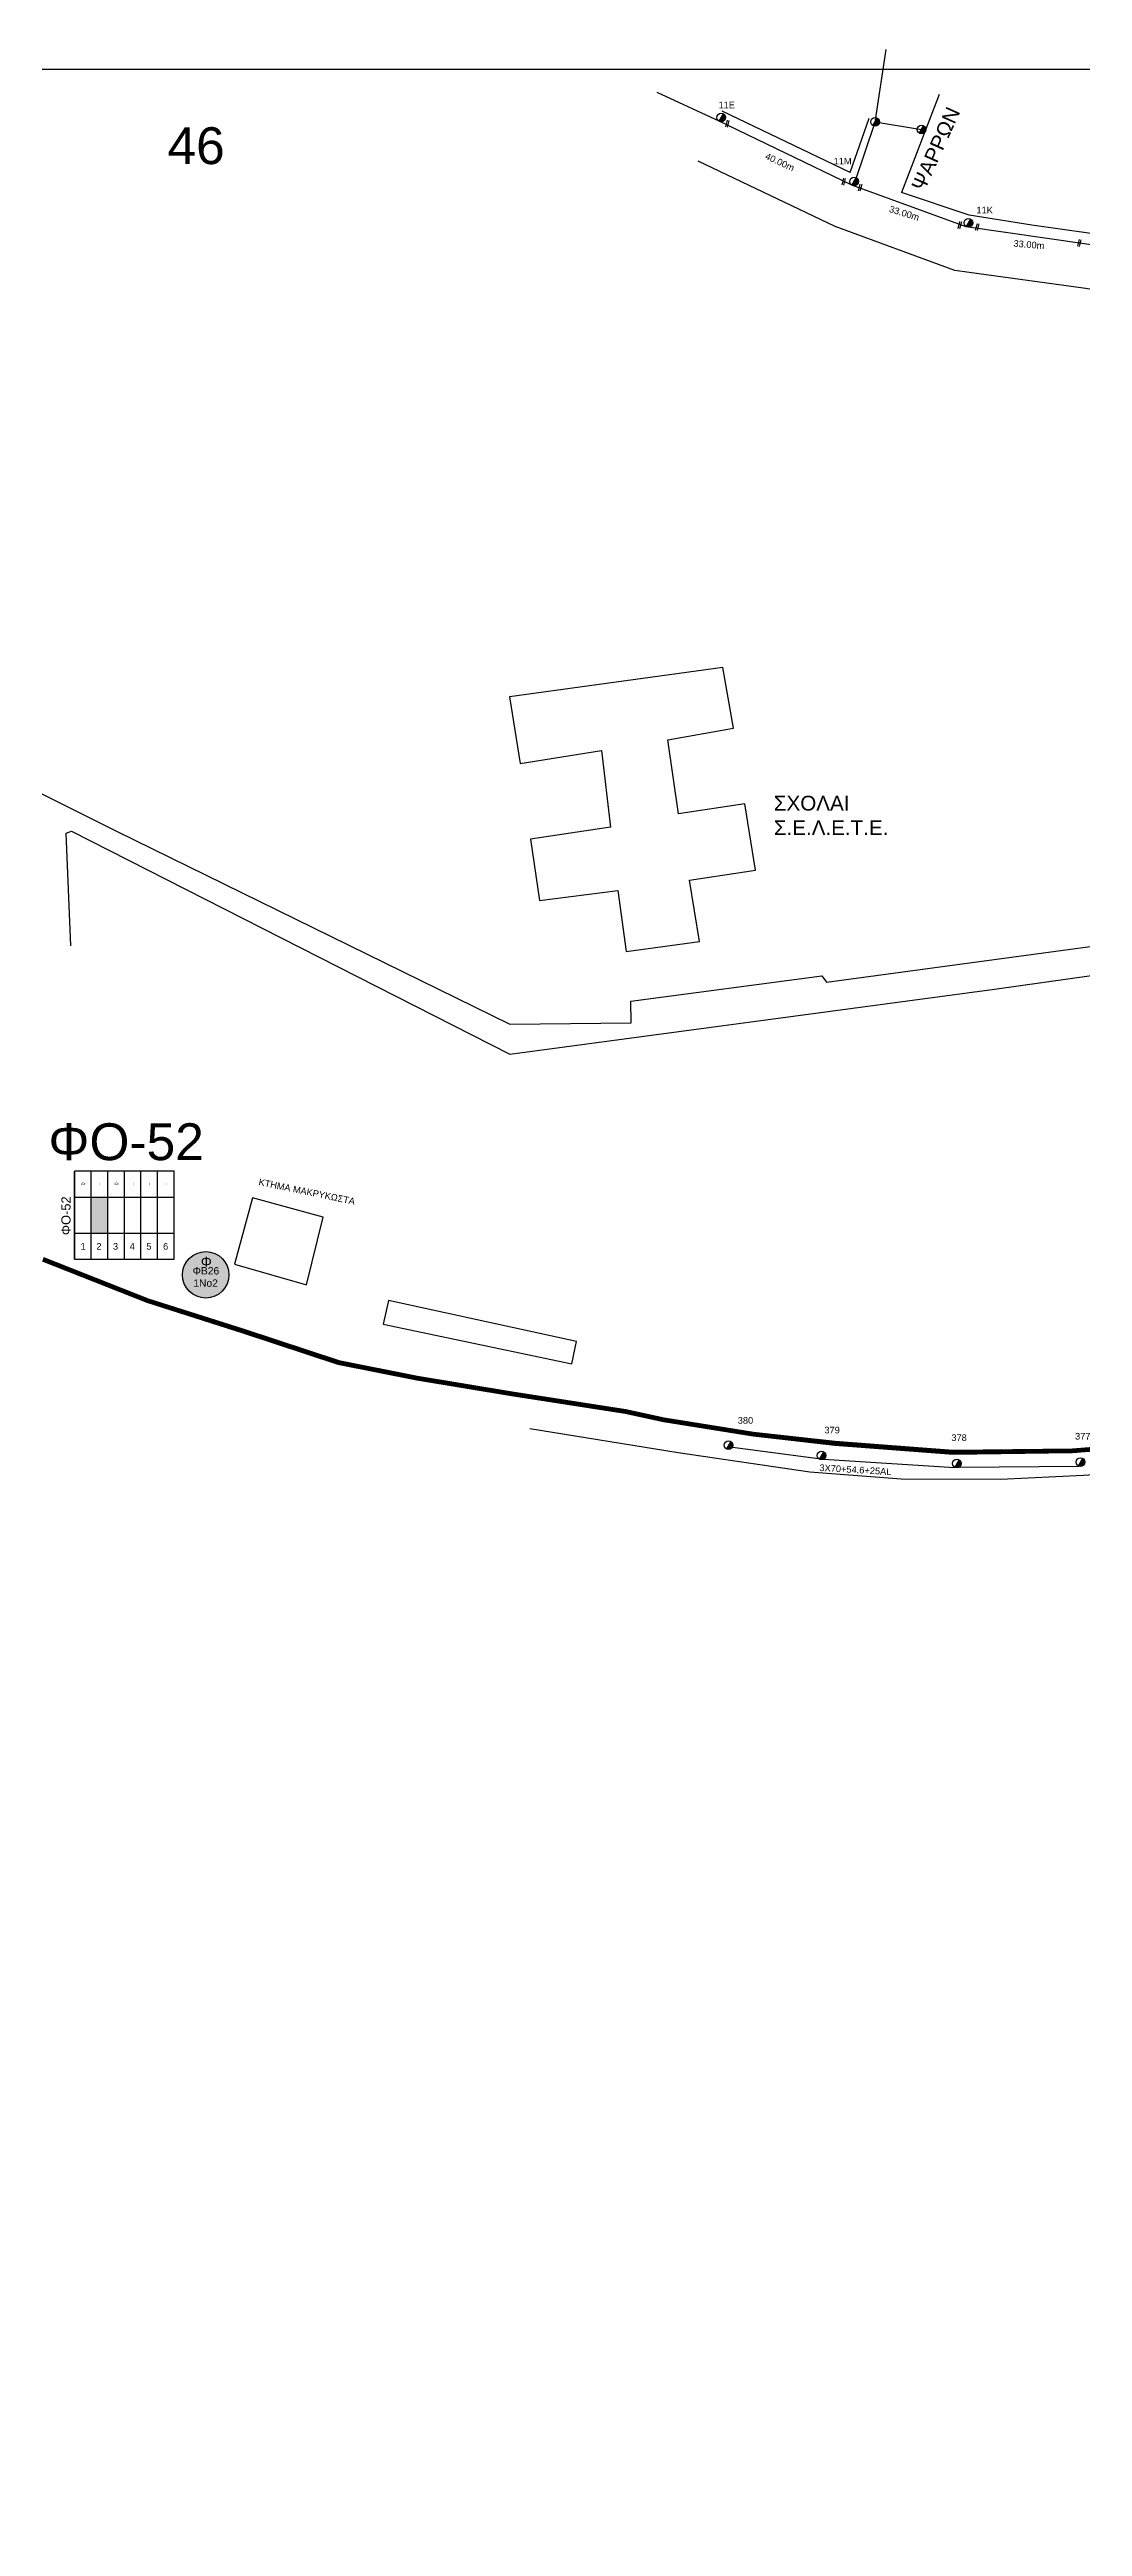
# Model space of a CAD drawing. Header units: millimetres. Extents: x 911 to 5440, y 753 to 2084.
# Drawn here: x 1395 to 1675, y 1116 to 1788 of the extents above; entities that cross this region are included whole.
import ezdxf
from ezdxf.enums import TextEntityAlignment as Align

# ---------------------------------------------------------------- set-up
doc = ezdxf.new("R2010")
doc.units = ezdxf.units.MM
doc.linetypes.add('DASHED', pattern=[19.05, 12.7, -6.35])
for name, color, linetype in [('Ασφαλειοκιβώτια Χ.Τ 6 αναχωρήσεων', 7, 'Continuous'), ('Επιγραφές - Σχήματα', 7, 'Continuous'), ('Μηχανική τομή', 7, 'Continuous'), ('Στύλος ΦΜ', 7, 'Continuous'), ('Στύλος ΦΜ @ 1', 7, 'Continuous'), ('Συνεστραμμένα ΧΤ   3x70+54.6+25 AL', 7, 'SYN_LINE'), ('Υπόβαθρο ΔΕΗ', 7, 'Continuous'), ('Χώρος', 7, 'Continuous')]:
    doc.layers.add(name, color=color, linetype=linetype)
doc.styles.get("Standard").update_dxf_attribs({"font": 'arial.ttf'})
doc.linetypes.add('SYN_LINE', pattern='A,0.5,-0.0001,["/\\/\\/\\/",Standard,S=0.1,R=0,X=0,Y=-0.05],-0.25', length=0.7501)

# ---------------------------------------------------------------- blocks, each defined once
blk = doc.blocks.new('ΥΠΑΡΧΩΝ ΤΣΙΜΕΝΤΕΝΙΟΣ ΣΤΥΛΟΣ')
at = {"layer": 'Στύλος ΦΜ'}
blk.add_hatch(color=7, dxfattribs=at).paths.add_polyline_path([(-1.3, -2.3, 0.574793), (2.6, 0, 0.268822), (1.3, 2.3)])
at = {"layer": 'Στύλος ΦΜ', "color": 7}
blk.add_line((-1.3, -2.3), (1.3, 2.3), dxfattribs=at)
blk.add_circle((0, 0), 2.62, dxfattribs=at)
at = {"layer": 'Στύλος ΦΜ', "flags": 4}
for tag, p in [('ΤΥΠΟΣ', (-4.9, 3)), ('ΑΡΙΘΜΟΣ', (-4.7, 8.1))]:
    blk.add_attdef(tag, p, '', height=4, dxfattribs=at)
blk = doc.blocks.new('ΑΣΦΑΛΕΙΟΚΙΒΩΤΙΟ ΥΠΟΣΤΑΘΜΟΥ 6 ΑΝΑΧΩΡΗΣΕΩΝ')
at = {"layer": 'Ασφαλειοκιβώτια Χ.Τ 6 αναχωρήσεων', "ltscale": 40}
for p, q in [((-23.9, 27), (23.9, 27)), ((-9.8, 27), (-9.8, -27)), ((9.8, 27), (9.8, -27)), ((-23.9, 18), (23.9, 18)), ((-23.9, 9), (23.9, 9)), ((-23.9, 0), (23.9, 0)), ((-23.9, -9), (23.9, -9)), ((-23.9, -18), (23.9, -18))]:
    blk.add_line(p, q, dxfattribs=at)
at = {"layer": 'Ασφαλειοκιβώτια Χ.Τ 6 αναχωρήσεων'}
blk.add_lwpolyline([(-23.9, -27), (23.9, -27), (23.9, 27), (-23.9, 27)], close=True, dxfattribs=at)
for s, p in [('1', (-18.7, 23.8)), ('2', (-18.7, 15.2)), ('3', (-18.7, 6.2)), ('5', (-18.7, -11.9)), ('4', (-18.7, -2.9)), ('6', (-18.7, -21))]:
    blk.add_text(s, height=3.6, rotation=270, dxfattribs=at).set_placement(p)
at = {"layer": 'Ασφαλειοκιβώτια Χ.Τ 6 αναχωρήσεων', "ltscale": 40}
for tag, height, p in [('ΟΝΟΜΑ', 5, (-0.3, 31.7)), ('ΚΕΙΜΕΝΟ 1', 2, (17, 22.4)), ('ΚΕΙΜΕΝΟ 2', 2, (17, 13.7)), ('ΚΕΙΜΕΝΟ 3', 2, (17, 4.3)), ('ΚΕΙΜΕΝΟ 4', 2, (17, -4.7)), ('ΚΕΙΜΕΝΟ 5', 2, (17, -13.5)), ('ΚΕΙΜΕΝΟ 6', 2, (17, -22.4)), ('ΣΧ', 2, (-0.2, -29.2))]:
    blk.add_attdef(tag, text='', height=height, dxfattribs=at).set_placement(p, align=Align.MIDDLE_CENTER)
blk = doc.blocks.new('ΧΩΡΟΣ')
at = {"layer": 'Χώρος', "ltscale": 40, "true_color": 0xff4747}
blk.add_hatch(color=13, dxfattribs=at).paths.add_polyline_path([(12.2, -0.2, 1), (-13, -0.2, 1)])
at = {"layer": 'Χώρος', "ltscale": 40}
blk.add_circle((-0.4, -0.2), 12.6, dxfattribs=at)
at = {"layer": 'Χώρος', "ltscale": 30, "insert": (-3.1, 9.6), "char_height": 5.4, "width": 408.891, "attachment_point": 1}
blk.add_mtext('Φ', dxfattribs=at)
at = {"layer": 'Χώρος', "ltscale": 40}
blk.add_attdef('ΑΡΙΘΜΟΣ_001', (-5.2, -4), '', height=5.4, dxfattribs=at)
blk = doc.blocks.new('ΜΗΧΑΝΙΚΗ ΤΟΜΗ')
at = {"layer": 'Μηχανική τομή', "ltscale": 40}
for p, q in [((-1.9, 0.8), (1.9, 0.8)), ((1.9, 0), (-1.9, 0))]:
    blk.add_line(p, q, dxfattribs=at)

msp = doc.modelspace()

# ---------------------------------------------------------------- hatches: boundary and pattern name
at = {"layer": 'Ασφαλειοκιβώτια Χ.Τ 6 αναχωρήσεων'}
msp.add_hatch(color=6, dxfattribs=at).paths.add_polyline_path([(1410.47, 1476.85), (1405.97, 1476.85), (1405.97, 1467.02), (1410.47, 1467.02)])

# ---------------------------------------------------------------- linework, layer by layer
at = {"layer": 'Επιγραφές - Σχήματα'}
msp.add_lwpolyline([(953.51, 1782.88), (3198.57, 1782.88)], dxfattribs=at)
at = {"layer": 'Συνεστραμμένα ΧΤ   3x70+54.6+25 AL', "color": 7, "ltscale": 15}
for p, q in [((1618.72, 1768.51), (1621.71, 1788.18)), ((1613.34, 1752.39), (1618.72, 1768.51)), ((1618.69, 1768.58), (1631.29, 1766.5))]:
    msp.add_line(p, q, dxfattribs=at)
at = {"layer": 'Συνεστραμμένα ΧΤ   3x70+54.6+25 AL', "color": 0, "linetype": 'SYN_LINE', "ltscale": 20}
msp.add_lwpolyline([(1710.75, 1730.39), (1676.11, 1735.4), (1643.45, 1740.11), (1612.42, 1751.36), (1576.38, 1768.72), (1559.54, 1776.5)], dxfattribs=at)
at = {"layer": 'Συνεστραμμένα ΧΤ   3x70+54.6+25 AL', "color": 30, "ltscale": 20}
for points in [[(1580.01, 1409.05), (1603.33, 1405.96)], [(1604.74, 1405.75), (1640.39, 1403.51)], [(1641.56, 1403.6), (1674.04, 1403.88)]]:
    msp.add_lwpolyline(points, dxfattribs=at)
at = {"layer": 'Υπόβαθρο ΔΕΗ', "ltscale": 0.2}
for p, q in [((1625.92, 1749.51), (1636.17, 1776.11)), ((1611.92, 1754.86), (1617.12, 1769.56))]:
    msp.add_line(p, q, dxfattribs=at)
for points in [[(1611.92, 1754.86), (1577.17, 1771.45)], [(1661.26, 1740.5), (1644.26, 1743.26), (1625.88, 1749.39)], [(1625.92, 1749.51), (1625.92, 1749.51)], [(1709.93, 1733.5), (1676.61, 1738.38), (1661.26, 1740.5)], [(1150.21, 1612.41), (1282.65, 1641.21), (1337.15, 1613.91), (1412.87, 1576.16), (1519.58, 1523.81), (1552.52, 1524.13), (1552.38, 1530.02), (1604.23, 1536.86), (1605.51, 1535.17), (1689.8, 1546.57), (1693.93, 1550.95), (1738.05, 1556.32), (1743.03, 1553.13), (1779.15, 1557.47), (1781.22, 1612.16), (1782.64, 1648.02), (1782.75, 1658.06), (1781.87, 1664.03)], [(1400.42, 1544.99), (1399.15, 1575.61), (1400.58, 1576.11), (1519.61, 1515.68), (1651.13, 1533.29), (1785.88, 1552.27), (1788.38, 1614.43), (1790, 1652.74), (1790.28, 1663.05)], [(1551.11, 1543.53), (1571.01, 1546.22), (1568.32, 1562.8), (1586.24, 1565.52), (1583.32, 1583.56), (1565.35, 1580.84), (1562.44, 1600.89), (1580.28, 1604.04), (1577.42, 1620.5), (1519.45, 1612.59), (1522.38, 1594.47), (1544.45, 1598), (1546.92, 1577.26), (1525.17, 1573.99), (1527.66, 1557.34), (1548.88, 1560.05), (1551.11, 1543.53)], [(1444.82, 1458.67), (1464.43, 1453.03), (1468.95, 1471.39), (1449.73, 1476.65), (1444.82, 1458.67)], [(1485.16, 1442.4), (1536.38, 1431.62), (1537.64, 1437.73), (1486.61, 1448.79), (1485.16, 1442.4)], [(1699.96, 1116.22), (1681.25, 1140.69), (1677.53, 1156.51), (1677.32, 1169.89), (1679.49, 1185.4), (1686.35, 1209.21), (1699.86, 1238.34), (1726.97, 1282.44), (1751.58, 1330.36), (1778.48, 1376.44), (1788.19, 1397.83), (1774.78, 1416.78), (1753.67, 1411.61), (1732.89, 1407.85), (1713.74, 1404.42), (1693.98, 1402.47), (1675.31, 1401.33), (1652.75, 1400.25), (1625.82, 1400.32), (1600.98, 1402.2), (1565.3, 1407.45), (1525.05, 1413.98)]]:
    msp.add_lwpolyline(points, dxfattribs=at)
msp.add_lwpolyline([(2185.24, 1767.13), (2154.82, 1731.72), (2137.11, 1711.31), (2126.33, 1698.5), (2111.54, 1680.8, -0.204293), (2059.32, 1668.69), (2039.81, 1670.8), (2021.63, 1673.39), (2021.63, 1673.39), (1972.18, 1680.14), (1924.93, 1686.57), (1905.12, 1689.81), (1846.4, 1698.66), (1799.87, 1705.22), (1769.81, 1709.51), (1722.59, 1716.46), (1674.5, 1723.53), (1644.23, 1727.69), (1640.33, 1728.23), (1607.89, 1740.16), (1570.71, 1757.92)], format="xyb", dxfattribs=at)
at = {"layer": 'Υπόβαθρο ΔΕΗ', "linetype": 'DASHED', "const_width": 1}
msp.add_lwpolyline([(1392.88, 1460.02), (1421.23, 1448.82), (1447.26, 1440.54), (1473.08, 1432.09), (1494.39, 1427.82), (1520.1, 1423.54), (1550.98, 1418.73), (1561.34, 1416.5), (1585.66, 1412.61), (1607.85, 1410.12), (1639.87, 1407.69), (1672.28, 1408.12), (1714.17, 1411.47)], dxfattribs=at)
at = {"layer": 'Υπόβαθρο ΔΕΗ'}
for points in [[(1392.68, 1459.53), (1421.05, 1448.32), (1447.1, 1440.03), (1472.94, 1431.58), (1494.3, 1427.3), (1520.01, 1423.02), (1550.89, 1418.2), (1561.25, 1415.98), (1585.59, 1412.08), (1607.8, 1409.6), (1639.86, 1407.16), (1672.31, 1407.59), (1714.24, 1410.94)], [(1393.05, 1460.47), (1421.4, 1449.27), (1447.41, 1441), (1473.2, 1432.56), (1494.48, 1428.29), (1520.17, 1424.02), (1551.07, 1419.2), (1561.43, 1416.98), (1585.72, 1413.09), (1607.89, 1410.61), (1639.89, 1408.17), (1672.26, 1408.6), (1714.11, 1411.95)]]:
    msp.add_lwpolyline(points, dxfattribs=at)

# ---------------------------------------------------------------- block references
at = {"layer": 'Ασφαλειοκιβώτια Χ.Τ 6 αναχωρήσεων', "xscale": 0.5, "yscale": 0.5, "zscale": 0.5, "rotation": 90}
msp.add_blockref('ΑΣΦΑΛΕΙΟΚΙΒΩΤΙΟ ΥΠΟΣΤΑΘΜΟΥ 6 ΑΝΑΧΩΡΗΣΕΩΝ', (1414.97, 1471.94), dxfattribs=at).add_auto_attribs({'ΟΝΟΜΑ': 'ΦΟ-52', 'ΚΕΙΜΕΝΟ 2': '-', 'ΚΕΙΜΕΝΟ 1': '0', 'ΚΕΙΜΕΝΟ 3': '0', 'ΚΕΙΜΕΝΟ 4': '-', 'ΚΕΙΜΕΝΟ 5': '-', 'ΚΕΙΜΕΝΟ 6': '-'})
at = {"layer": 'Μηχανική τομή'}
for p, xscale, yscale, zscale, rotation in [((1578.41, 1768.1), 0.5000000000000278, 0.5000000000000278, 0.5000000000000278, 255.1519204838141), ((1610, 1752.36), 0.500000000000028, 0.500000000000028, 0.500000000000028, 255.2255618157472), ((1614.45, 1750.74), 0.5000000000000278, 0.5000000000000278, 0.5000000000000278, 255.1519204838141), ((1641.49, 1740.58), 0.500000000000028, 0.500000000000028, 0.500000000000028, 255.2255618157472), ((1646.23, 1740.06), 0.5000000000000278, 0.5000000000000278, 0.5000000000000278, 255.1519204838141), ((1673.93, 1735.73), 0.500000000000028, 0.500000000000028, 0.500000000000028, 255.2255618157472)]:
    msp.add_blockref('ΜΗΧΑΝΙΚΗ ΤΟΜΗ', p, dxfattribs=dict(at, xscale=xscale, yscale=yscale, zscale=zscale, rotation=rotation))
at = {"layer": 'Στύλος ΦΜ @ 1', "ltscale": 40}
ref = msp.add_blockref('ΥΠΑΡΧΩΝ ΤΣΙΜΕΝΤΕΝΙΟΣ ΣΤΥΛΟΣ', (1576.96, 1769.74), dxfattribs=dict(at, xscale=0.4499999999998181, yscale=0.4499999999998181, zscale=0.4499999999998181))
ref.add_attrib('ΤΥΠΟΣ', '11E', (1576.21, 1772.25), dxfattribs={"layer": 'Στύλος ΦΜ', "height": 1.8, "flags": 4})
at = {"layer": 'Στύλος ΦΜ @ 1', "ltscale": 40, "xscale": 0.4499999999998181, "yscale": 0.4499999999998181, "zscale": 0.4499999999998181}
for p in [(1618.69, 1768.58), (1631.29, 1766.5)]:
    msp.add_blockref('ΥΠΑΡΧΩΝ ΤΣΙΜΕΝΤΕΝΙΟΣ ΣΤΥΛΟΣ', p, dxfattribs=at)
at = {"layer": 'Στύλος ΦΜ @ 1', "ltscale": 40}
ref = msp.add_blockref('ΥΠΑΡΧΩΝ ΤΣΙΜΕΝΤΕΝΙΟΣ ΣΤΥΛΟΣ', (1613, 1752.39), dxfattribs=dict(at, xscale=0.4499999999998181, yscale=0.4499999999998181, zscale=0.4499999999998181))
ref.add_attrib('ΤΥΠΟΣ', '11M', (1607.46, 1756.99), dxfattribs={"layer": 'Στύλος ΦΜ', "height": 1.8, "flags": 4})
ref = msp.add_blockref('ΥΠΑΡΧΩΝ ΤΣΙΜΕΝΤΕΝΙΟΣ ΣΤΥΛΟΣ', (1644.03, 1741.14), dxfattribs=dict(at, xscale=0.4499999999998181, yscale=0.4499999999998181, zscale=0.4499999999998181))
ref.add_attrib('ΤΥΠΟΣ', '11K', (1646.2, 1743.71), dxfattribs={"layer": 'Στύλος ΦΜ', "height": 1.8, "flags": 4})
ref = msp.add_blockref('ΥΠΑΡΧΩΝ ΤΣΙΜΕΝΤΕΝΙΟΣ ΣΤΥΛΟΣ', (1578.93, 1409.54), dxfattribs=dict(at, xscale=0.4499999999998181, yscale=0.4499999999998181, zscale=0.4499999999998181))
ref.add_attrib('ΤΥΠΟΣ', '380', (1581.43, 1415.38), dxfattribs={"layer": 'Στύλος ΦΜ', "height": 1.8, "flags": 4})
ref = msp.add_blockref('ΥΠΑΡΧΩΝ ΤΣΙΜΕΝΤΕΝΙΟΣ ΣΤΥΛΟΣ', (1604.18, 1406.78), dxfattribs=dict(at, xscale=0.4499999999998181, yscale=0.4499999999998181, zscale=0.4499999999998181))
ref.add_attrib('ΤΥΠΟΣ', '379', (1604.94, 1412.75), dxfattribs={"layer": 'Στύλος ΦΜ', "height": 1.8, "flags": 4})
ref = msp.add_blockref('ΥΠΑΡΧΩΝ ΤΣΙΜΕΝΤΕΝΙΟΣ ΣΤΥΛΟΣ', (1640.9, 1404.58), dxfattribs=dict(at, xscale=0.4499999999998181, yscale=0.4499999999998181, zscale=0.4499999999998181))
ref.add_attrib('ΤΥΠΟΣ', '378', (1639.4, 1410.69), dxfattribs={"layer": 'Στύλος ΦΜ', "height": 1.8, "flags": 4})
ref = msp.add_blockref('ΥΠΑΡΧΩΝ ΤΣΙΜΕΝΤΕΝΙΟΣ ΣΤΥΛΟΣ', (1674.47, 1404.98), dxfattribs=dict(at, xscale=0.4499999999998181, yscale=0.4499999999998181, zscale=0.4499999999998181))
ref.add_attrib('ΤΥΠΟΣ', '377', (1672.97, 1411.09), dxfattribs={"layer": 'Στύλος ΦΜ', "height": 1.8, "flags": 4})
at = {"layer": 'Χώρος'}
ref = msp.add_blockref('ΧΩΡΟΣ', (1437.24, 1455.88), dxfattribs=dict(at, xscale=0.5, yscale=0.5, zscale=0.5))
ref.add_attrib('ΑΡΙΘΜΟΣ_001', 'ΦΒ26', (1433.51, 1455.87), dxfattribs={"ltscale": 40, "height": 2})
ref.add_attrib('ΑΡΙΘΜΟΣ_002', '1Νο2', (1433.68, 1452.53), dxfattribs={"ltscale": 40, "height": 2})

# ---------------------------------------------------------------- texts
at = {"layer": 'Επιγραφές - Σχήματα', "attachment_point": 1}
for s, insert, char_height, width in [('46', (1426.66, 1767.09), 10, 85.544), ('ΣΧΟΛΑΙ\\PΣ.Ε.Λ.Ε.Τ.Ε. ', (1591.22, 1585.73), 4, 11.1692), ('ΦΟ-52', (1394.34, 1496.88), 10, 7.7276)]:
    msp.add_mtext(s, dxfattribs=dict(at, insert=insert, char_height=char_height, width=width))
at = {"layer": 'Επιγραφές - Σχήματα', "color": 0, "linetype": 'Continuous', "ltscale": 0.2, "insert": (1628.39, 1751.08), "char_height": 4, "attachment_point": 1, "rotation": 65.76266}
msp.add_mtext_dynamic_manual_height_columns('ΨΑΡΡΩΝ', width=24.7994, gutter_width=12.5, heights=[0], dxfattribs=at)
at = {"layer": 'Επιγραφές - Σχήματα', "insert": (1451.64, 1481.9), "char_height": 1.8, "width": 61.0055, "attachment_point": 1, "rotation": 348.35381}
msp.add_mtext('ΚΤΗΜΑ ΜΑΚΡΥΚΩΣΤΑ ', dxfattribs=at)
at = {"layer": 'Συνεστραμμένα ΧΤ   3x70+54.6+25 AL', "color": 7, "char_height": 1.8, "attachment_point": 1}
for s, insert, width, rotation in [('40.00m', (1589.43, 1760.23), 8.425, 335.28885), ('33.00m', (1622.88, 1745.88), 8.425, 342.88352), ('33.00m', (1656.36, 1736.51), 8.425, 355.24507), ('3X70+54.6+25AL', (1603.66, 1404.37), 168.3718, 356.64302)]:
    msp.add_mtext(s, dxfattribs=dict(at, insert=insert, width=width, rotation=rotation))

doc.saveas('drawing.dxf')
